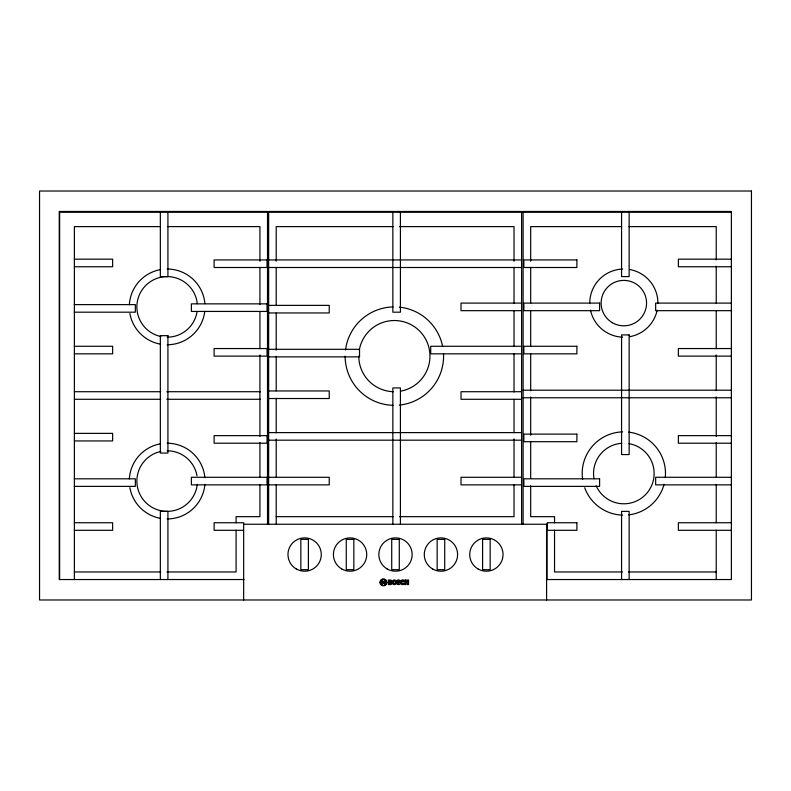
<?xml version="1.0" encoding="UTF-8"?>
<svg xmlns="http://www.w3.org/2000/svg" width="791" height="791" viewBox="0 0 791 791"><rect width="100%" height="100%" fill="white"/><g stroke="black" fill="none" stroke-linecap="round" stroke-linejoin="round"><path stroke-width="1.19" d="M381.756 581.039L381.786 583.738M382.132 580.1L382.34 581.237L384.525 581.237M731.378 212.225L59.622 212.225L59.622 579.536M160.405 226.612L74.384 226.612L74.384 579.536M167.781 226.612L259.932 226.612L259.932 261.178M393.275 226.612L276.217 226.612L276.217 261.188M399.435 226.612L514.021 226.612L514.021 261.178M621.617 226.612L530.682 226.612L530.682 261.178M628.993 226.612L716.231 226.612L716.231 259.932M74.413 259.181L112.629 259.181L112.629 266.755L74.413 266.755M731.378 259.181L678.371 259.181L678.371 266.755L731.378 266.755M268.643 259.932L521.595 259.932M268.643 267.506L521.595 267.506M521.595 303.101L461.015 303.101L461.015 310.675L521.595 310.675M731.378 303.101L655.65 303.101L655.65 310.675L731.378 310.675M74.275 304.624L135.35 304.624L135.35 312.188L74.275 312.188M268.643 305.375L329.234 305.375L329.234 312.949L268.643 312.949M74.413 346.27L112.629 346.27L112.629 353.844L74.413 353.844M521.595 346.27L430.719 346.27L430.719 353.844L521.595 353.844M731.378 348.544L678.371 348.544L678.371 356.118L731.378 356.118M268.643 349.306L359.529 349.306L359.529 356.879L268.643 356.879M523.108 390.2L731.378 390.2M268.643 390.952L329.234 390.952L329.234 398.526L268.643 398.526M74.403 391.713L160.672 391.713M166.832 391.713L260.496 391.713M521.595 391.713L461.015 391.713L461.015 399.287L521.595 399.287M523.108 397.774L731.378 397.774M74.403 399.287L160.672 399.287M166.832 399.287L260.496 399.287M268.643 432.608L521.595 432.608M74.413 433.369L112.629 433.369L112.629 440.943L74.413 440.943M731.378 435.643L678.371 435.643L678.371 443.217L731.378 443.217M268.643 440.182L521.595 440.182M268.643 477.289L329.234 477.289L329.234 484.863L268.643 484.863M521.595 477.289L461.015 477.289L461.015 484.863L521.595 484.863M731.378 477.289L655.65 477.289L655.65 484.863L731.378 484.863M74.275 478.812L135.35 478.812L135.35 486.376L74.275 486.376M276.217 516.671L393.275 516.671M399.435 516.671L514.021 516.671L514.021 484.586M74.413 522.732L112.629 522.732L112.629 530.306L74.413 530.306M731.378 522.732L678.371 522.732L678.371 530.306L731.378 530.306M243.658 524.245L546.967 524.245L546.967 579.536M243.658 530.306L214.114 530.306L214.114 522.732L243.658 522.732L243.658 599.983M74.384 571.962L160.791 571.962M166.96 571.962L236.084 571.962L236.084 530.188M622.428 571.962L554.54 571.962L554.54 530.188M628.598 571.962L716.231 571.962M244.033 579.536L59.236 579.536L59.236 211.464L267.506 211.464L267.506 524.245M546.591 579.536L731.378 579.536L731.378 211.464L523.108 211.464L523.108 524.245M384.525 581.751L382.34 581.751L382.34 582.858L384.525 582.858M384.525 583.412L382.34 583.412L382.033 584.598M716.231 266.102L716.231 303.121M716.231 310.527L716.231 348.782M716.231 354.951L716.231 390.734M716.231 396.904L716.231 436.395M716.231 442.565L716.231 477.111M716.231 484.517L716.231 522.772M716.231 530.178L716.231 579.536M629.142 212.225L629.142 276.593L621.568 276.593L621.568 212.225M629.142 579.536L629.142 511.372L621.568 511.372L621.568 579.536M554.54 522.821L554.54 516.671L530.682 516.671L530.682 485.812M546.591 524.245L546.591 599.983M530.682 267.348L530.682 303.141M530.682 310.547L530.682 346.339M530.682 353.745L530.682 390.774M530.682 396.944L530.682 435.208M530.682 441.378L530.682 478.407M521.595 524.245L521.595 211.464L268.643 211.464L268.643 524.245M514.021 267.348L514.021 303.141M514.021 310.547L514.021 346.339M514.021 353.745L514.021 392.01M514.021 399.415L514.021 432.746M514.021 438.916L514.021 477.181M400.424 212.225L400.424 312.188L392.85 312.188L392.85 212.225M400.424 524.245L400.424 387.926L392.85 387.926L392.85 524.245M276.217 267.368L276.217 305.652M276.217 313.068L276.217 350.116M276.217 356.286L276.217 390.873M276.217 398.278L276.217 432.855M276.217 439.035L276.217 477.319M276.217 484.725L276.217 524.245M267.892 391.713L267.892 399.287M259.932 267.348L259.932 304.377M259.932 311.783L259.932 348.811M259.932 354.981L259.932 436.444M259.932 442.614L259.932 477.181M259.932 484.586L259.932 516.671L236.084 516.671L236.084 522.821M167.919 212.225L167.919 276.593L160.346 276.593L160.346 212.225M167.919 579.536L167.919 511.372L160.346 511.372L160.346 579.536M204.889 484.379A37.869 37.869 0 0 1 167.158 518.945M160.583 518.372A37.869 37.869 0 0 1 129.872 487.651M129.358 478.881A37.869 37.869 0 0 1 160.583 443.791M167.158 443.217A37.869 37.869 0 0 1 204.889 477.784M197.285 484.25A30.295 30.295 0 0 1 167.158 511.372A30.295 30.295 0 0 1 137.031 484.24A30.295 30.295 0 0 1 160.87 451.443M167.158 450.781A30.295 30.295 0 0 1 196.999 475.816M204.77 311.288A37.869 37.869 0 0 1 167.158 344.757M160.583 344.184A37.869 37.869 0 0 1 129.872 313.463M129.358 304.693A37.869 37.869 0 0 1 160.583 269.602M167.158 269.029A37.869 37.869 0 0 1 204.889 303.596M196.999 312.148A30.295 30.295 0 0 1 167.158 337.184M160.87 336.521A30.295 30.295 0 0 1 137.031 303.724A30.295 30.295 0 0 1 167.158 276.593A30.295 30.295 0 0 1 197.285 303.724M628.677 432.133A41.656 41.656 0 0 1 665.33 477.141M664.074 484.29A41.656 41.656 0 0 1 628.677 514.882M622.626 515.139A41.656 41.656 0 0 1 584.697 487.75M582.621 479.544A41.656 41.656 0 0 1 622.626 431.866M629.102 443.672A30.295 30.295 0 0 1 647.71 492.16A30.295 30.295 0 0 1 596.167 485.822M594.001 478.763A30.295 30.295 0 0 1 621.726 443.286M657.173 310.191A34.082 34.082 0 0 1 629.755 336.669M622.655 337.164A34.082 34.082 0 0 1 590.501 310.191M589.76 303.101A34.082 34.082 0 0 1 622.655 269.049M629.755 269.543A34.082 34.082 0 0 1 657.914 303.101M443.533 353.666A49.23 49.23 0 0 1 399.267 405.101M393.137 405.328A49.23 49.23 0 0 1 345.133 356.118M345.519 349.998A49.23 49.23 0 0 1 393.137 306.908M399.267 307.135A49.23 49.23 0 0 1 442.614 346.369M359.312 349.938A35.595 35.595 0 0 1 396.429 320.582A35.595 35.595 0 0 1 429.899 354.052A35.595 35.595 0 0 1 400.543 391.169M393.335 391.703A35.595 35.595 0 0 1 358.768 356.118M382.132 584.598A2.6 2.6 0 0 1 382.221 580.1M381.875 583.738A2.106 2.106 0 0 1 381.855 581.039M397.942 581.266L399.396 581.988A1.236 1.236 0 0 1 400.226 583.145L400.167 583.531A1.503 1.503 0 0 1 398.812 584.598C393.651 583.372 400.602 584.193 398.357 582.789A2.363 2.363 0 0 1 397.25 582.275L396.963 581.939A1.256 1.256 0 0 1 396.983 580.683L397.181 580.446A1.819 1.819 0 0 1 398.308 579.922L398.753 579.941A2.482 2.482 0 0 1 399.939 580.446L399.356 581.217A1.256 1.256 0 0 0 398.555 580.891L397.942 581.266M390.645 581.395L389.34 581.82L389.34 580.97L390.645 581.395M392.277 582.305L392.267 582.492A2.235 2.235 0 0 0 394.185 584.628L394.58 584.628A2.215 2.215 0 0 0 396.439 582.473L396.439 582.107A2.225 2.225 0 0 0 394.541 579.971L394.155 579.971A2.225 2.225 0 0 0 392.267 582.117L392.277 582.305M400.513 582.314L400.503 582.502A2.205 2.205 0 0 0 402.006 584.549L402.629 584.648A2.175 2.175 0 0 0 404.27 583.817L403.45 583.036L402.451 583.501A1.335 1.335 0 0 1 402.342 581.078L403.44 581.533L404.29 580.742A1.859 1.859 0 0 0 402.945 579.932L402.411 579.951A2.205 2.205 0 0 0 400.503 582.038L400.513 582.314M390.784 583.155L389.38 583.6L389.38 582.71L390.784 583.155M393.354 582.305L393.354 582.403A1.196 1.196 0 0 0 394.155 583.511L394.452 583.55A1.157 1.157 0 0 0 395.352 582.374L395.362 582.196A1.147 1.147 0 0 0 394.432 581.049L394.254 581.049A1.147 1.147 0 0 0 393.345 582.216L393.354 582.305M392 583.244L391.97 583.491A1.374 1.374 0 0 1 390.803 584.549L388.292 584.559L388.292 580.03L390.774 580.06A1.364 1.364 0 0 1 391.772 580.999L391.812 581.266A1.038 1.038 0 0 1 391.308 582.176L391.288 582.225A1.078 1.078 0 0 1 392 583.244M385.098 583.709L385.079 581.009A2.106 2.106 0 0 1 385.098 583.709M384.723 584.648L384.822 580.149A2.6 2.6 0 0 1 384.723 584.648M751.45 191.017L39.55 191.017L39.55 599.983L751.45 599.983L751.45 191.017M267.131 259.932L214.114 259.932L214.114 267.506L267.131 267.506L267.131 259.932M576.886 259.932L523.869 259.932L523.869 267.506L576.886 267.506L576.886 259.932M599.608 303.101L523.869 303.101L523.869 310.675L599.608 310.675L599.608 303.101M267.131 303.863L191.392 303.863L191.392 311.436L267.131 311.436L267.131 303.863M629.142 334.909L621.568 334.909L621.568 454.568L629.142 454.568L629.142 334.909M167.919 335.671L160.346 335.671L160.346 453.055L167.919 453.055L167.919 335.671M576.886 346.27L523.869 346.27L523.869 353.844L576.886 353.844L576.886 346.27M267.131 348.544L214.114 348.544L214.114 356.118L267.131 356.118L267.131 348.544M576.886 434.121L523.869 434.121L523.869 441.694L576.886 441.694L576.886 434.121M267.131 435.643L214.114 435.643L214.114 443.217L267.131 443.217L267.131 435.643M267.131 477.289L191.392 477.289L191.392 484.863L267.131 484.863L267.131 477.289M599.608 478.812L523.869 478.812L523.869 486.376L599.608 486.376L599.608 478.812M576.886 522.732L547.342 522.732L547.342 530.306L576.886 530.306L576.886 522.732M308.401 539.393L300.837 539.393L300.837 569.688L308.401 569.688L308.401 539.393M353.844 539.393L346.27 539.393L346.27 569.688L353.844 569.688L353.844 539.393M399.287 539.393L391.713 539.393L391.713 569.688L399.287 569.688L399.287 539.393M444.73 539.393L437.156 539.393L437.156 569.688L444.73 569.688L444.73 539.393M490.163 539.393L482.599 539.393L482.599 569.688L490.163 569.688L490.163 539.393M405.981 580.021L404.834 580.021L404.834 584.579L405.961 584.579L405.961 582.789L407.355 582.789L407.355 584.579L408.551 584.579L408.551 580.021L407.345 580.021L407.345 581.711L405.981 581.711L405.981 580.021M386.868 582.68L386.868 582.067A3.5 3.5 0 0 0 379.898 582.067L379.898 582.68A3.5 3.5 0 0 0 386.868 582.68M386.404 582.641L386.404 582.107A3.026 3.026 0 0 0 380.362 582.107L380.362 582.641A3.026 3.026 0 0 0 386.404 582.641M296.289 568.966A16.66 16.66 0 0 0 321.284 554.54A16.66 16.66 0 0 0 296.289 540.115A16.66 16.66 0 0 0 296.289 568.966M341.732 568.966A16.66 16.66 0 0 0 366.717 554.54A16.66 16.66 0 0 0 341.732 540.115A16.66 16.66 0 0 0 341.732 568.966M387.165 568.966A16.66 16.66 0 0 0 412.16 554.54A16.66 16.66 0 0 0 387.165 540.115A16.66 16.66 0 0 0 387.165 568.966M432.608 568.966A16.66 16.66 0 0 0 457.603 554.54A16.66 16.66 0 0 0 432.608 540.115A16.66 16.66 0 0 0 432.608 568.966M478.051 568.966A16.66 16.66 0 0 0 503.046 554.54A16.66 16.66 0 0 0 478.051 540.115A16.66 16.66 0 0 0 478.051 568.966M612.481 322.777A22.721 22.721 0 0 0 646.554 303.101A22.721 22.721 0 0 0 612.481 283.425A22.721 22.721 0 0 0 612.481 322.777"/></g></svg>
